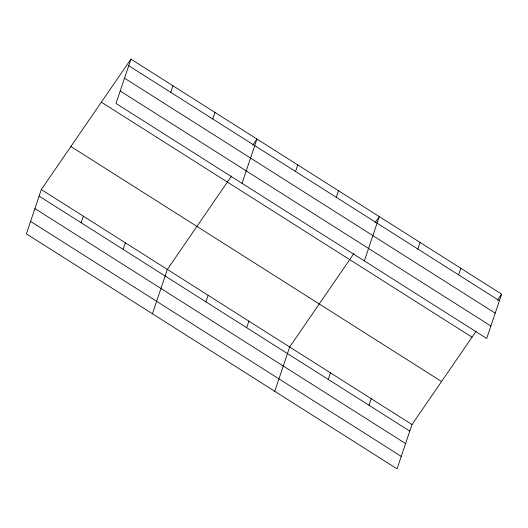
<?xml version="1.0" encoding="UTF-8"?>
<svg xmlns="http://www.w3.org/2000/svg" width="528" height="528" viewBox="0 0 528 528"><rect width="100%" height="100%" fill="white"/><g stroke="black" fill="none" stroke-linecap="round" stroke-linejoin="round"><path stroke-width="0.79" d="M130.924 59.136L116.008 103.455L486.684 338.461L501.6 294.142L130.924 59.136L41.316 189.539L26.4 233.858L397.076 468.864L411.992 424.545L476.19 331.122M81.114 222.743L83.325 216.17M170.722 92.341L172.933 85.767M123.123 249.374L125.334 242.807M212.731 118.972L214.942 112.405M152.434 313.764L167.343 269.438L231.541 176.015M242.035 183.361L256.951 139.036L252.793 145.088M205.907 301.858L208.118 295.291M295.515 171.455L297.726 164.888M246.682 327.71L248.893 321.143M336.29 197.307L338.501 190.74M274.751 391.314L289.667 346.995L353.866 253.572M364.36 260.911L379.276 216.586L375.118 222.638M328.231 379.414L330.442 372.841M417.839 249.011L420.05 242.438M369.006 405.26L371.217 398.693M458.614 274.857L460.825 268.29M497.442 300.194L501.6 294.142M128.713 65.703L499.389 300.709M124.522 78.164L495.198 313.17M120.199 91.001L490.875 326M101.35 102.168L472.032 337.174M70.884 146.507L441.566 381.513M41.316 189.539L411.992 424.545M39.105 196.106L409.781 431.112M34.914 208.567L405.59 443.573M30.591 221.404L401.267 456.41"/></g></svg>
